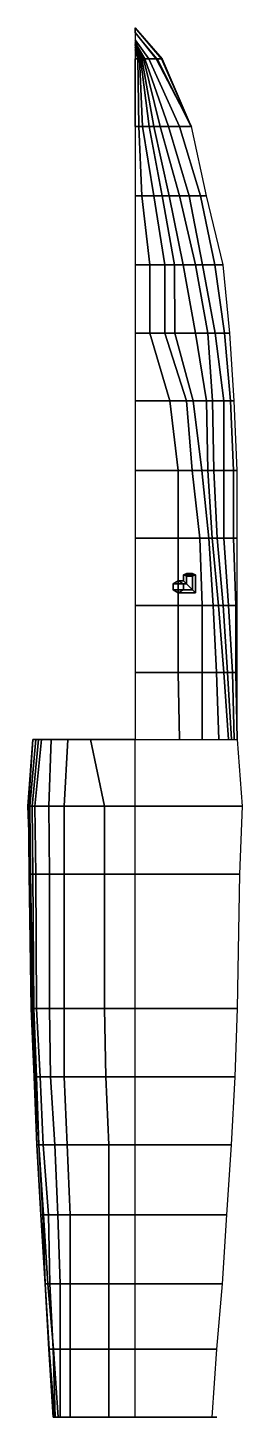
# Model space of a CAD drawing. Extents: x -2.7 to 2.7, y -17.4 to 17.4.
import ezdxf

# ---------------------------------------------------------------- set-up
doc = ezdxf.new("R2010")
doc.units = 0
doc.layers.add('H2', color=7, linetype='CONTINUOUS')

msp = doc.modelspace()

# ---------------------------------------------------------------- linework, layer by layer
at = {"layer": 'H2'}
for points in [[(0, 17.32, 2.08), (0.53, 16.66, 2.08), (0.68, 16.66, 2.59), (0, 17.44, 2.42)], [(0, 17.44, 2.42), (0.68, 16.66, 2.59), (0.67, 16.66, 2.66), (0, 17.44, 2.57)], [(0, 17.44, 2.57), (0.67, 16.66, 2.66), (0.56, 16.66, 2.75), (0, 17.32, 2.75)], [(0, 17.14, 1.48), (0.35, 16.66, 1.48), (0.53, 16.66, 2.08), (0, 17.32, 2.08)], [(0, 17.07, 1.23), (0.25, 16.66, 1.23), (0.35, 16.66, 1.48), (0, 17.14, 1.48)], [(0, 17.04, 1.11), (0.21, 16.66, 1.11), (0.25, 16.66, 1.23), (0, 17.07, 1.23)], [(0, 17.02, 1.04), (0.17, 16.66, 1.04), (0.21, 16.66, 1.11), (0, 17.04, 1.11)], [(0, 17, 0.97), (0.14, 16.66, 0.97), (0.17, 16.66, 1.04), (0, 17.02, 1.04)], [(0, 16.95, 0.84), (0.11, 16.66, 0.84), (0.14, 16.66, 0.97), (0, 17, 0.97)], [(0, 16.89, 0.62), (0.07, 16.66, 0.62), (0.11, 16.66, 0.84), (0, 16.95, 0.84)], [(0, 16.72, 0.04), (0, 16.66, -0.02), (0.07, 16.66, 0.62), (0, 16.89, 0.62)], [(0, 16.66, -0.02), (0, 14.96, -1.03), (0.1, 14.96, -0.94), (0.07, 16.66, 0.62)], [(0.56, 16.66, 2.75), (1.41, 14.96, 2.7), (0, 14.96, 2.75), (0, 16.66, 2.75)], [(0.07, 16.66, 0.62), (0.1, 14.96, -0.94), (0.19, 14.96, -0.79), (0.11, 16.66, 0.84)], [(0.11, 16.66, 0.84), (0.19, 14.96, -0.79), (0.36, 14.96, -0.39), (0.14, 16.66, 0.97)], [(0.14, 16.66, 0.97), (0.36, 14.96, -0.39), (0.47, 14.96), (0.17, 16.66, 1.04)], [(0.17, 16.66, 1.04), (0.47, 14.96), (0.63, 14.96, 0.46), (0.21, 16.66, 1.11)], [(0.21, 16.66, 1.11), (0.63, 14.96, 0.46), (0.84, 14.96, 0.85), (0.25, 16.66, 1.23)], [(0.25, 16.66, 1.23), (0.84, 14.96, 0.85), (1.12, 14.96, 1.13), (0.35, 16.66, 1.48)], [(0.35, 16.66, 1.48), (1.12, 14.96, 1.13), (1.42, 14.96, 1.96), (0.53, 16.66, 2.08)], [(0.53, 16.66, 2.08), (1.42, 14.96, 1.96), (1.41, 14.96, 2.7), (0.68, 16.66, 2.59)], [(0.67, 16.66, 2.66), (1.41, 14.96, 2.7), (1.41, 14.96, 2.7), (0.56, 16.66, 2.75)], [(0.68, 16.66, 2.59), (1.41, 14.96, 2.7), (1.41, 14.96, 2.7), (0.67, 16.66, 2.66)], [(0, 14.96, -1.03), (0, 13.22, -1.26), (0.17, 13.22, -1.15), (0.1, 14.96, -0.94)], [(0.1, 14.96, -0.94), (0.17, 13.22, -1.15), (0.47, 13.22, -0.79), (0.19, 14.96, -0.79)], [(0.19, 14.96, -0.79), (0.47, 13.22, -0.79), (0.68, 13.22, -0.39), (0.36, 14.96, -0.39)], [(0.36, 14.96, -0.39), (0.68, 13.22, -0.39), (0.86, 13.22), (0.47, 14.96)], [(0.47, 14.96), (0.86, 13.22), (1.12, 13.22, 0.46), (0.63, 14.96, 0.46)], [(0.63, 14.96, 0.46), (1.12, 13.22, 0.46), (1.36, 13.22, 0.76), (0.84, 14.96, 0.85)], [(0.84, 14.96, 0.85), (1.36, 13.22, 0.76), (1.65, 13.22, 1.01), (1.12, 14.96, 1.13)], [(1.12, 14.96, 1.13), (1.65, 13.22, 1.01), (1.8, 13.22, 1.39), (1.42, 14.96, 1.96)], [(0, 13.22, -1.26), (0, 11.49, -1.41), (0.37, 11.49, -1.17), (0.17, 13.22, -1.15)], [(0.17, 13.22, -1.15), (0.37, 11.49, -1.17), (0.75, 11.49, -0.79), (0.47, 13.22, -0.79)], [(0.47, 13.22, -0.79), (0.75, 11.49, -0.79), (0.99, 11.49, -0.39), (0.68, 13.22, -0.39)], [(0.68, 13.22, -0.39), (0.99, 11.49, -0.39), (1.21, 11.49), (0.86, 13.22)], [(0.86, 13.22), (1.21, 11.49), (1.52, 11.49, 0.46), (1.12, 13.22, 0.46)], [(1.12, 13.22, 0.46), (1.52, 11.49, 0.46), (1.7, 11.49, 0.65), (1.36, 13.22, 0.76)], [(1.36, 13.22, 0.76), (1.7, 11.49, 0.65), (2.01, 11.49, 0.91), (1.65, 13.22, 1.01)], [(1.65, 13.22, 1.01), (2.01, 11.49, 0.91), (2.22, 11.49, 1.71), (1.8, 13.22, 1.39)], [(0, 11.49, -1.41), (0, 9.77, -1.45), (0.37, 9.77, -1.29), (0.37, 11.49, -1.17)], [(0.37, 11.49, -1.17), (0.37, 9.77, -1.29), (0.75, 9.77, -1.03), (0.75, 11.49, -0.79)], [(0.75, 11.49, -0.79), (0.75, 9.77, -1.03), (1, 9.77, -0.79), (0.99, 11.49, -0.39)], [(0.99, 11.49, -0.39), (1, 9.77, -0.79), (1.52, 9.77), (1.21, 11.49)], [(1.21, 11.49), (1.52, 9.77), (1.83, 9.77, 0.46), (1.52, 11.49, 0.46)], [(1.52, 11.49, 0.46), (1.83, 9.77, 0.46), (2.02, 9.77, 0.63), (1.7, 11.49, 0.65)], [(1.7, 11.49, 0.65), (2.02, 9.77, 0.63), (2.25, 9.77, 0.83), (2.01, 11.49, 0.91)], [(2.01, 11.49, 0.91), (2.25, 9.77, 0.83), (2.39, 9.77, 1.74), (2.22, 11.49, 1.71)], [(0, 9.77, -1.45), (0, 8.07, -1.51), (0.88, 8.07, -1.12), (0.37, 9.77, -1.29)], [(0.37, 9.77, -1.29), (0.88, 8.07, -1.12), (1.3, 8.07, -0.78), (0.75, 9.77, -1.03)], [(0.75, 9.77, -1.03), (1.3, 8.07, -0.78), (1.46, 8.07, -0.53), (1, 9.77, -0.79)], [(1, 9.77, -0.79), (1.46, 8.07, -0.53), (1.8, 8.07), (1.52, 9.77)], [(1.52, 9.77), (1.8, 8.07), (1.95, 8.07, 0.26), (1.83, 9.77, 0.46)], [(1.83, 9.77, 0.46), (1.95, 8.07, 0.26), (2.24, 8.07, 0.63), (2.02, 9.77, 0.63)], [(2.02, 9.77, 0.63), (2.24, 8.07, 0.63), (2.4, 8.07, 0.77), (2.25, 9.77, 0.83)], [(2.25, 9.77, 0.83), (2.4, 8.07, 0.77), (2.5, 8.07, 1.68), (2.39, 9.77, 1.74)], [(0, 8.07, -1.51), (0, 6.32, -1.57), (1.09, 6.32, -1.12), (0.88, 8.07, -1.12)], [(0.88, 8.07, -1.12), (1.09, 6.32, -1.12), (1.44, 6.32, -0.88), (1.3, 8.07, -0.78)], [(1.3, 8.07, -0.78), (1.44, 6.32, -0.88), (1.68, 6.32, -0.59), (1.46, 8.07, -0.53)], [(1.46, 8.07, -0.53), (1.68, 6.32, -0.59), (1.83, 6.32, -0.34), (1.8, 8.07)], [(1.8, 8.07), (1.83, 6.32, -0.34), (1.98, 6.32, -0.05), (1.95, 8.07, 0.26)], [(1.95, 8.07, 0.26), (1.98, 6.32, -0.05), (2.24, 6.32, 0.41), (2.24, 8.07, 0.63)], [(2.24, 8.07, 0.63), (2.24, 6.32, 0.41), (2.48, 6.32, 0.72), (2.4, 8.07, 0.77)], [(2.4, 8.07, 0.77), (2.48, 6.32, 0.72), (2.57, 6.32, 1.64), (2.5, 8.07, 1.68)], [(0, 6.32, -1.57), (0, 4.62, -1.55), (1.09, 4.62, -1.2), (1.09, 6.32, -1.12)], [(1.09, 6.32, -1.12), (1.09, 4.62, -1.2), (1.63, 4.62, -0.91), (1.44, 6.32, -0.88)], [(1.44, 6.32, -0.88), (1.63, 4.62, -0.91), (1.86, 4.62, -0.66), (1.68, 6.32, -0.59)], [(1.68, 6.32, -0.59), (1.86, 4.62, -0.66), (1.94, 4.62, -0.53), (1.83, 6.32, -0.34)], [(1.83, 6.32, -0.34), (1.94, 4.62, -0.53), (2.07, 4.62, -0.26), (1.98, 6.32, -0.05)], [(1.98, 6.32, -0.05), (2.07, 4.62, -0.26), (2.24, 4.62, 0.11), (2.24, 6.32, 0.41)], [(2.24, 6.32, 0.41), (2.24, 4.62, 0.11), (2.48, 4.62, 0.63), (2.48, 6.32, 0.72)], [(2.48, 6.32, 0.72), (2.48, 4.62, 0.63), (2.57, 4.62, 1.64), (2.57, 6.32, 1.64)], [(0, 4.62, -1.55), (0, 2.93, -1.55), (1.09, 2.93, -1.24), (1.09, 4.62, -1.2)], [(1.09, 4.62, -1.2), (1.09, 2.93, -1.24), (1.69, 2.93, -0.98), (1.63, 4.62, -0.91)], [(1.63, 4.62, -0.91), (1.69, 2.93, -0.98), (1.97, 2.93, -0.75), (1.86, 4.62, -0.66)], [(1.86, 4.62, -0.66), (1.97, 2.93, -0.75), (2.1, 2.93, -0.53), (1.94, 4.62, -0.53)], [(1.94, 4.62, -0.53), (2.1, 2.93, -0.53), (2.22, 2.93, -0.26), (2.07, 4.62, -0.26)], [(2.07, 4.62, -0.26), (2.22, 2.93, -0.26), (2.35, 2.93, 0.11), (2.24, 4.62, 0.11)], [(2.24, 4.62, 0.11), (2.35, 2.93, 0.11), (2.54, 2.93, 0.63), (2.48, 4.62, 0.63)], [(2.48, 4.62, 0.63), (2.54, 2.93, 0.63), (2.57, 2.93, 1.64), (2.57, 4.62, 1.64)], [(1.09, 3.55, 3.67), (0.96, 3.475, 3.8), (0.96, 3.475, 1.64), (1.09, 3.55, 1.64)], [(0.96, 3.475, 3.8), (1.09, 3.55, 3.67), (1.22, 3.55, 3.67), (1.295, 3.475, 3.8)], [(1.22, 3.475, 3.54), (1.09, 3.55, 3.67), (1.09, 3.55, 1.64), (1.22, 3.475, 1.64)], [(1.09, 3.55, 3.67), (1.22, 3.475, 3.54), (1.295, 3.475, 3.54), (1.22, 3.55, 3.67)], [(1.22, 3.7, 3.67), (1.52, 3.7, 3.67), (1.445, 3.74, 3.8), (1.295, 3.74, 3.8)], [(1.22, 3.7, 3.67), (1.295, 3.74, 3.8), (1.295, 3.475, 3.8), (1.22, 3.55, 3.67)], [(1.295, 3.67, 3.54), (1.445, 3.67, 3.54), (1.52, 3.7, 3.67), (1.22, 3.7, 3.67)], [(1.295, 3.67, 3.54), (1.22, 3.7, 3.67), (1.22, 3.55, 3.67), (1.295, 3.475, 3.54)], [(1.295, 3.74, 3.8), (1.445, 3.74, 3.8), (1.445, 3.325, 3.8), (1.295, 3.475, 3.8)], [(1.445, 3.67, 3.54), (1.295, 3.67, 3.54), (1.295, 3.475, 3.54), (1.445, 3.325, 3.54)], [(1.445, 3.74, 3.8), (1.52, 3.7, 3.67), (1.52, 3.25, 3.67), (1.445, 3.325, 3.8)], [(1.52, 3.7, 3.67), (1.445, 3.67, 3.54), (1.445, 3.325, 3.54), (1.52, 3.25, 3.67)], [(0.96, 3.475, 3.8), (0.96, 3.325, 3.8), (0.96, 3.325, 1.64), (0.96, 3.475, 1.64)], [(0.96, 3.325, 3.8), (0.96, 3.475, 3.8), (1.295, 3.475, 3.8), (1.445, 3.325, 3.8)], [(0.96, 3.325, 3.8), (1.09, 3.25, 3.67), (1.09, 3.25, 1.64), (0.96, 3.325, 1.64)], [(1.09, 3.25, 3.67), (0.96, 3.325, 3.8), (1.445, 3.325, 3.8), (1.52, 3.25, 3.67)], [(1.09, 3.25, 3.67), (1.22, 3.325, 3.54), (1.22, 3.325, 1.64), (1.09, 3.25, 1.64)], [(1.22, 3.325, 3.54), (1.09, 3.25, 3.67), (1.52, 3.25, 3.67), (1.445, 3.325, 3.54)], [(1.22, 3.325, 3.54), (1.22, 3.475, 3.54), (1.22, 3.475, 1.64), (1.22, 3.325, 1.64)], [(1.22, 3.475, 3.54), (1.22, 3.325, 3.54), (1.445, 3.325, 3.54), (1.295, 3.475, 3.54)], [(0, 2.93, -1.55), (0, 1.25, -1.55), (1.09, 1.25, -1.27), (1.09, 2.93, -1.24)], [(1.09, 2.93, -1.24), (1.09, 1.25, -1.27), (1.69, 1.25, -1.04), (1.69, 2.93, -0.98)], [(1.69, 2.93, -0.98), (1.69, 1.25, -1.04), (2.05, 1.25, -0.8), (1.97, 2.93, -0.75)], [(1.97, 2.93, -0.75), (2.05, 1.25, -0.8), (2.24, 1.25, -0.53), (2.1, 2.93, -0.53)], [(2.1, 2.93, -0.53), (2.24, 1.25, -0.53), (2.33, 1.25, -0.29), (2.22, 2.93, -0.26)], [(2.22, 2.93, -0.26), (2.33, 1.25, -0.29), (2.45, 1.25, 0.11), (2.35, 2.93, 0.11)], [(2.35, 2.93, 0.11), (2.45, 1.25, 0.11), (2.54, 1.25, 0.5), (2.54, 2.93, 0.63)], [(2.54, 2.93, 0.63), (2.54, 1.25, 0.5), (2.57, 1.25, 1.64), (2.57, 2.93, 1.64)], [(0, 1.25, -1.55), (0, -0.43, -1.56), (1.12, -0.43, -1.27), (1.09, 1.25, -1.27)], [(1.09, 1.25, -1.27), (1.12, -0.43, -1.27), (1.69, -0.43, -1.09), (1.69, 1.25, -1.04)], [(1.69, 1.25, -1.04), (1.69, -0.43, -1.09), (2.11, -0.43, -0.84), (2.05, 1.25, -0.8)], [(2.05, 1.25, -0.8), (2.11, -0.43, -0.84), (2.35, -0.43, -0.53), (2.24, 1.25, -0.53)], [(2.24, 1.25, -0.53), (2.35, -0.43, -0.53), (2.43, -0.43, -0.29), (2.33, 1.25, -0.29)], [(2.33, 1.25, -0.29), (2.43, -0.43, -0.29), (2.5, -0.43, 0.11), (2.45, 1.25, 0.11)], [(2.45, 1.25, 0.11), (2.5, -0.43, 0.11), (2.57, -0.43, 0.5), (2.54, 1.25, 0.5)], [(2.54, 1.25, 0.5), (2.57, -0.43, 0.5), (2.57, -0.43, 1.64), (2.57, 1.25, 1.64)], [(-2.7, -2.11, 1.55), (-2.57, -0.43, 1.64), (2.57, -0.43, 1.64), (2.7, -2.11, 1.55)], [(-2.68, -2.11, 0.51), (-2.57, -0.43, 0.5), (-2.57, -0.43, 1.64), (-2.7, -2.11, 1.55)], [(-2.65, -2.11, 0.11), (-2.5, -0.43, 0.11), (-2.57, -0.43, 0.5), (-2.68, -2.11, 0.51)], [(-2.59, -2.11, -0.29), (-2.43, -0.43, -0.29), (-2.5, -0.43, 0.11), (-2.65, -2.11, 0.11)], [(-2.52, -2.11, -0.53), (-2.35, -0.43, -0.53), (-2.43, -0.43, -0.29), (-2.59, -2.11, -0.29)], [(-2.17, -2.11, -0.92), (-2.11, -0.43, -0.84), (-2.35, -0.43, -0.53), (-2.52, -2.11, -0.53)], [(-1.78, -2.11, -1.09), (-1.69, -0.43, -1.09), (-2.11, -0.43, -0.84), (-2.17, -2.11, -0.92)], [(-0.77, -2.11, -1.29), (-1.12, -0.43, -1.27), (-1.69, -0.43, -1.09), (-1.78, -2.11, -1.09)], [(0, -2.11, -1.56), (0, -0.43, -1.56), (-1.12, -0.43, -1.27), (-0.77, -2.11, -1.29)], [(-2.63, -3.81, 1.54), (-2.7, -2.11, 1.55), (2.7, -2.11, 1.55), (2.63, -3.81, 1.54)], [(-2.66, -3.81, 0.51), (-2.68, -2.11, 0.51), (-2.7, -2.11, 1.55), (-2.63, -3.81, 1.54)], [(-2.63, -3.81, 0.11), (-2.65, -2.11, 0.11), (-2.68, -2.11, 0.51), (-2.66, -3.81, 0.51)], [(-2.57, -3.81, -0.29), (-2.59, -2.11, -0.29), (-2.65, -2.11, 0.11), (-2.63, -3.81, 0.11)], [(-2.5, -3.81, -0.53), (-2.52, -2.11, -0.53), (-2.59, -2.11, -0.29), (-2.57, -3.81, -0.29)], [(-2.15, -3.81, -0.92), (-2.17, -2.11, -0.92), (-2.52, -2.11, -0.53), (-2.5, -3.81, -0.53)], [(-1.78, -3.81, -1.06), (-1.78, -2.11, -1.09), (-2.17, -2.11, -0.92), (-2.15, -3.81, -0.92)], [(-0.77, -3.81, -1.24), (-0.77, -2.11, -1.29), (-1.78, -2.11, -1.09), (-1.78, -3.81, -1.06)], [(0, -3.81, -1.48), (0, -2.11, -1.56), (-0.77, -2.11, -1.29), (-0.77, -3.81, -1.24)], [(-2.61, -7.19, 0.51), (-2.66, -3.81, 0.51), (-2.63, -3.81, 1.54), (-2.57, -7.19, 1.53)], [(-2.61, -7.19, 0.11), (-2.63, -3.81, 0.11), (-2.66, -3.81, 0.51), (-2.61, -7.19, 0.51)], [(-2.57, -7.19, 1.53), (-2.63, -3.81, 1.54), (2.63, -3.81, 1.54), (2.57, -7.19, 1.53)], [(-2.55, -7.19, -0.29), (-2.57, -3.81, -0.29), (-2.63, -3.81, 0.11), (-2.61, -7.19, 0.11)], [(-2.48, -7.19, -0.53), (-2.5, -3.81, -0.53), (-2.57, -3.81, -0.29), (-2.55, -7.19, -0.29)], [(-2.15, -7.19, -0.85), (-2.15, -3.81, -0.92), (-2.5, -3.81, -0.53), (-2.48, -7.19, -0.53)], [(-1.78, -7.19, -1), (-1.78, -3.81, -1.06), (-2.15, -3.81, -0.92), (-2.15, -7.19, -0.85)], [(-0.77, -7.19, -1.16), (-0.77, -3.81, -1.24), (-1.78, -3.81, -1.06), (-1.78, -7.19, -1)], [(0, -7.19, -1.42), (0, -3.81, -1.48), (-0.77, -3.81, -1.24), (-0.77, -7.19, -1.16)], [(-2.48, -8.9, -0.29), (-2.55, -7.19, -0.29), (-2.61, -7.19, 0.11), (-2.54, -8.9, 0.11)], [(-2.54, -8.9, 0.51), (-2.61, -7.19, 0.51), (-2.57, -7.19, 1.53), (-2.51, -8.9, 1.53)], [(-2.54, -8.9, 0.11), (-2.61, -7.19, 0.11), (-2.61, -7.19, 0.51), (-2.54, -8.9, 0.51)], [(-2.51, -8.9, 1.53), (-2.57, -7.19, 1.53), (2.57, -7.19, 1.53), (2.51, -8.9, 1.53)], [(-2.39, -8.9, -0.53), (-2.48, -7.19, -0.53), (-2.55, -7.19, -0.29), (-2.48, -8.9, -0.29)], [(-2.13, -8.9, -0.77), (-2.15, -7.19, -0.85), (-2.48, -7.19, -0.53), (-2.39, -8.9, -0.53)], [(-1.78, -8.9, -0.94), (-1.78, -7.19, -1), (-2.15, -7.19, -0.85), (-2.13, -8.9, -0.77)], [(-0.73, -8.9, -1.09), (-0.77, -7.19, -1.16), (-1.78, -7.19, -1), (-1.78, -8.9, -0.94)], [(0, -8.9, -1.3), (0, -7.19, -1.42), (-0.77, -7.19, -1.16), (-0.73, -8.9, -1.09)], [(-2.42, -10.61, -0.29), (-2.48, -8.9, -0.29), (-2.54, -8.9, 0.11), (-2.47, -10.61, 0.27)], [(-2.47, -10.61, 0.51), (-2.54, -8.9, 0.51), (-2.51, -8.9, 1.53), (-2.42, -10.61, 1.53)], [(-2.47, -10.61, 0.27), (-2.54, -8.9, 0.11), (-2.54, -8.9, 0.51), (-2.47, -10.61, 0.51)], [(-2.42, -10.61, 1.53), (-2.51, -8.9, 1.53), (2.51, -8.9, 1.53), (2.42, -10.61, 1.53)], [(-2.31, -10.61, -0.53), (-2.39, -8.9, -0.53), (-2.48, -8.9, -0.29), (-2.42, -10.61, -0.29)], [(-2.02, -10.61, -0.76), (-2.13, -8.9, -0.77), (-2.39, -8.9, -0.53), (-2.31, -10.61, -0.53)], [(-1.71, -10.61, -0.86), (-1.78, -8.9, -0.94), (-2.13, -8.9, -0.77), (-2.02, -10.61, -0.76)], [(-0.66, -10.61, -1.02), (-0.73, -8.9, -1.09), (-1.78, -8.9, -0.94), (-1.71, -10.61, -0.86)], [(0, -10.61, -1.15), (0, -8.9, -1.3), (-0.73, -8.9, -1.09), (-0.66, -10.61, -1.02)], [(-2.32, -12.37, -0.29), (-2.42, -10.61, -0.29), (-2.47, -10.61, 0.27), (-2.37, -12.37, 0.27)], [(-2.37, -12.37, 0.51), (-2.47, -10.61, 0.51), (-2.42, -10.61, 1.53), (-2.3, -12.37, 1.53)], [(-2.37, -12.37, 0.27), (-2.47, -10.61, 0.27), (-2.47, -10.61, 0.51), (-2.37, -12.37, 0.51)], [(-2.3, -12.37, 1.53), (-2.42, -10.61, 1.53), (2.42, -10.61, 1.53), (2.3, -12.37, 1.53)], [(-2.18, -12.37, -0.53), (-2.31, -10.61, -0.53), (-2.42, -10.61, -0.29), (-2.32, -12.37, -0.29)], [(-1.94, -12.37, -0.7), (-2.02, -10.61, -0.76), (-2.31, -10.61, -0.53), (-2.18, -12.37, -0.53)], [(-1.63, -12.37, -0.79), (-1.71, -10.61, -0.86), (-2.02, -10.61, -0.76), (-1.94, -12.37, -0.7)], [(-0.66, -12.37, -0.9), (-0.66, -10.61, -1.02), (-1.71, -10.61, -0.86), (-1.63, -12.37, -0.79)], [(0, -12.37, -1.06), (0, -10.61, -1.15), (-0.66, -10.61, -1.02), (-0.66, -12.37, -0.9)], [(-2.26, -14.1, -0.14), (-2.32, -12.37, -0.29), (-2.37, -12.37, 0.27), (-2.26, -14.1, 0.27)], [(-2.26, -14.1, 0.51), (-2.37, -12.37, 0.51), (-2.3, -12.37, 1.53), (-2.19, -14.1, 1.53)], [(-2.26, -14.1, 0.27), (-2.37, -12.37, 0.27), (-2.37, -12.37, 0.51), (-2.26, -14.1, 0.51)], [(-2.14, -14.1, -0.41), (-2.18, -12.37, -0.53), (-2.32, -12.37, -0.29), (-2.26, -14.1, -0.14)], [(-2.19, -14.1, 1.53), (-2.3, -12.37, 1.53), (2.3, -12.37, 1.53), (2.19, -14.1, 1.53)], [(-1.88, -14.1, -0.62), (-1.94, -12.37, -0.7), (-2.18, -12.37, -0.53), (-2.14, -14.1, -0.41)], [(-1.63, -14.1, -0.7), (-1.63, -12.37, -0.79), (-1.94, -12.37, -0.7), (-1.88, -14.1, -0.62)], [(-0.66, -14.1, -0.79), (-0.66, -12.37, -0.9), (-1.63, -12.37, -0.79), (-1.63, -14.1, -0.7)], [(0, -14.1, -0.9), (0, -12.37, -1.06), (-0.66, -12.37, -0.9), (-0.66, -14.1, -0.79)], [(-2.06, -15.74, -0.32), (-2.14, -14.1, -0.41), (-2.26, -14.1, -0.14), (-2.17, -15.74, 0.02)], [(-2.16, -15.74, 0.51), (-2.26, -14.1, 0.51), (-2.19, -14.1, 1.53), (-2.05, -15.74, 1.53)], [(-2.17, -15.74, 0.02), (-2.26, -14.1, -0.14), (-2.26, -14.1, 0.27), (-2.17, -15.74, 0.27)], [(-2.17, -15.74, 0.27), (-2.26, -14.1, 0.27), (-2.26, -14.1, 0.51), (-2.16, -15.74, 0.51)], [(-2.05, -15.74, 1.53), (-2.19, -14.1, 1.53), (2.19, -14.1, 1.53), (2.05, -15.74, 1.53)], [(-1.88, -15.74, -0.49), (-1.88, -14.1, -0.62), (-2.14, -14.1, -0.41), (-2.06, -15.74, -0.32)], [(-1.63, -15.74, -0.58), (-1.63, -14.1, -0.7), (-1.88, -14.1, -0.62), (-1.88, -15.74, -0.49)], [(-0.66, -15.74, -0.69), (-0.66, -14.1, -0.79), (-1.63, -14.1, -0.7), (-1.63, -15.74, -0.58)], [(0, -15.74, -0.79), (0, -14.1, -0.9), (-0.66, -14.1, -0.79), (-0.66, -15.74, -0.69)], [(-2.01, -17.45, -0.16), (-2.06, -15.74, -0.32), (-2.17, -15.74, 0.02), (-2.06, -17.45, 0.02)], [(-2.06, -17.45, 0.27), (-2.17, -15.74, 0.27), (-2.16, -15.74, 0.51), (-2.03, -17.45, 0.51)], [(-2.06, -17.45, 0.02), (-2.17, -15.74, 0.02), (-2.17, -15.74, 0.27), (-2.06, -17.45, 0.27)], [(-2.03, -17.45, 0.51), (-2.16, -15.74, 0.51), (-2.05, -15.74, 1.53), (-1.93, -17.45, 1.51)], [(-1.88, -17.45, -0.34), (-1.88, -15.74, -0.49), (-2.06, -15.74, -0.32), (-2.01, -17.45, -0.16)], [(-1.93, -17.45, 1.51), (-2.05, -15.74, 1.53), (2.05, -15.74, 1.53), (1.93, -17.45, 1.51)], [(-1.63, -17.45, -0.46), (-1.63, -15.74, -0.58), (-1.88, -15.74, -0.49), (-1.88, -17.45, -0.34)], [(-0.66, -17.45, -0.58), (-0.66, -15.74, -0.69), (-1.63, -15.74, -0.58), (-1.63, -17.45, -0.46)], [(0, -17.45, -0.66), (0, -15.74, -0.79), (-0.66, -15.74, -0.69), (-0.66, -17.45, -0.58)], [(-2.06, -17.45, 0.27), (-2.03, -17.45, 0.51), (2.03, -17.45, 0.51), (2.06, -17.45, 0.27)], [(-2.06, -17.45, 0.02), (-2.06, -17.45, 0.27), (2.06, -17.45, 0.27), (2.06, -17.45, 0.02)], [(-2.01, -17.45, -0.16), (-2.06, -17.45, 0.02), (2.06, -17.45, 0.02), (2.01, -17.45, -0.16)], [(-2.03, -17.45, 0.51), (-1.93, -17.45, 1.51), (1.93, -17.45, 1.51), (2.03, -17.45, 0.51)], [(-1.88, -17.45, -0.34), (-2.01, -17.45, -0.16), (2.01, -17.45, -0.16), (1.88, -17.45, -0.34)], [(-1.63, -17.45, -0.46), (-1.88, -17.45, -0.34), (1.88, -17.45, -0.34), (1.63, -17.45, -0.46)], [(-0.66, -17.45, -0.58), (-1.63, -17.45, -0.46), (1.63, -17.45, -0.46), (0.66, -17.45, -0.58)], [(0, -17.45, -0.66), (-0.66, -17.45, -0.58), (0.66, -17.45, -0.58), (0, -17.45, -0.66)]]:
    msp.add_3dface(points, dxfattribs=at)

doc.saveas('drawing.dxf')
